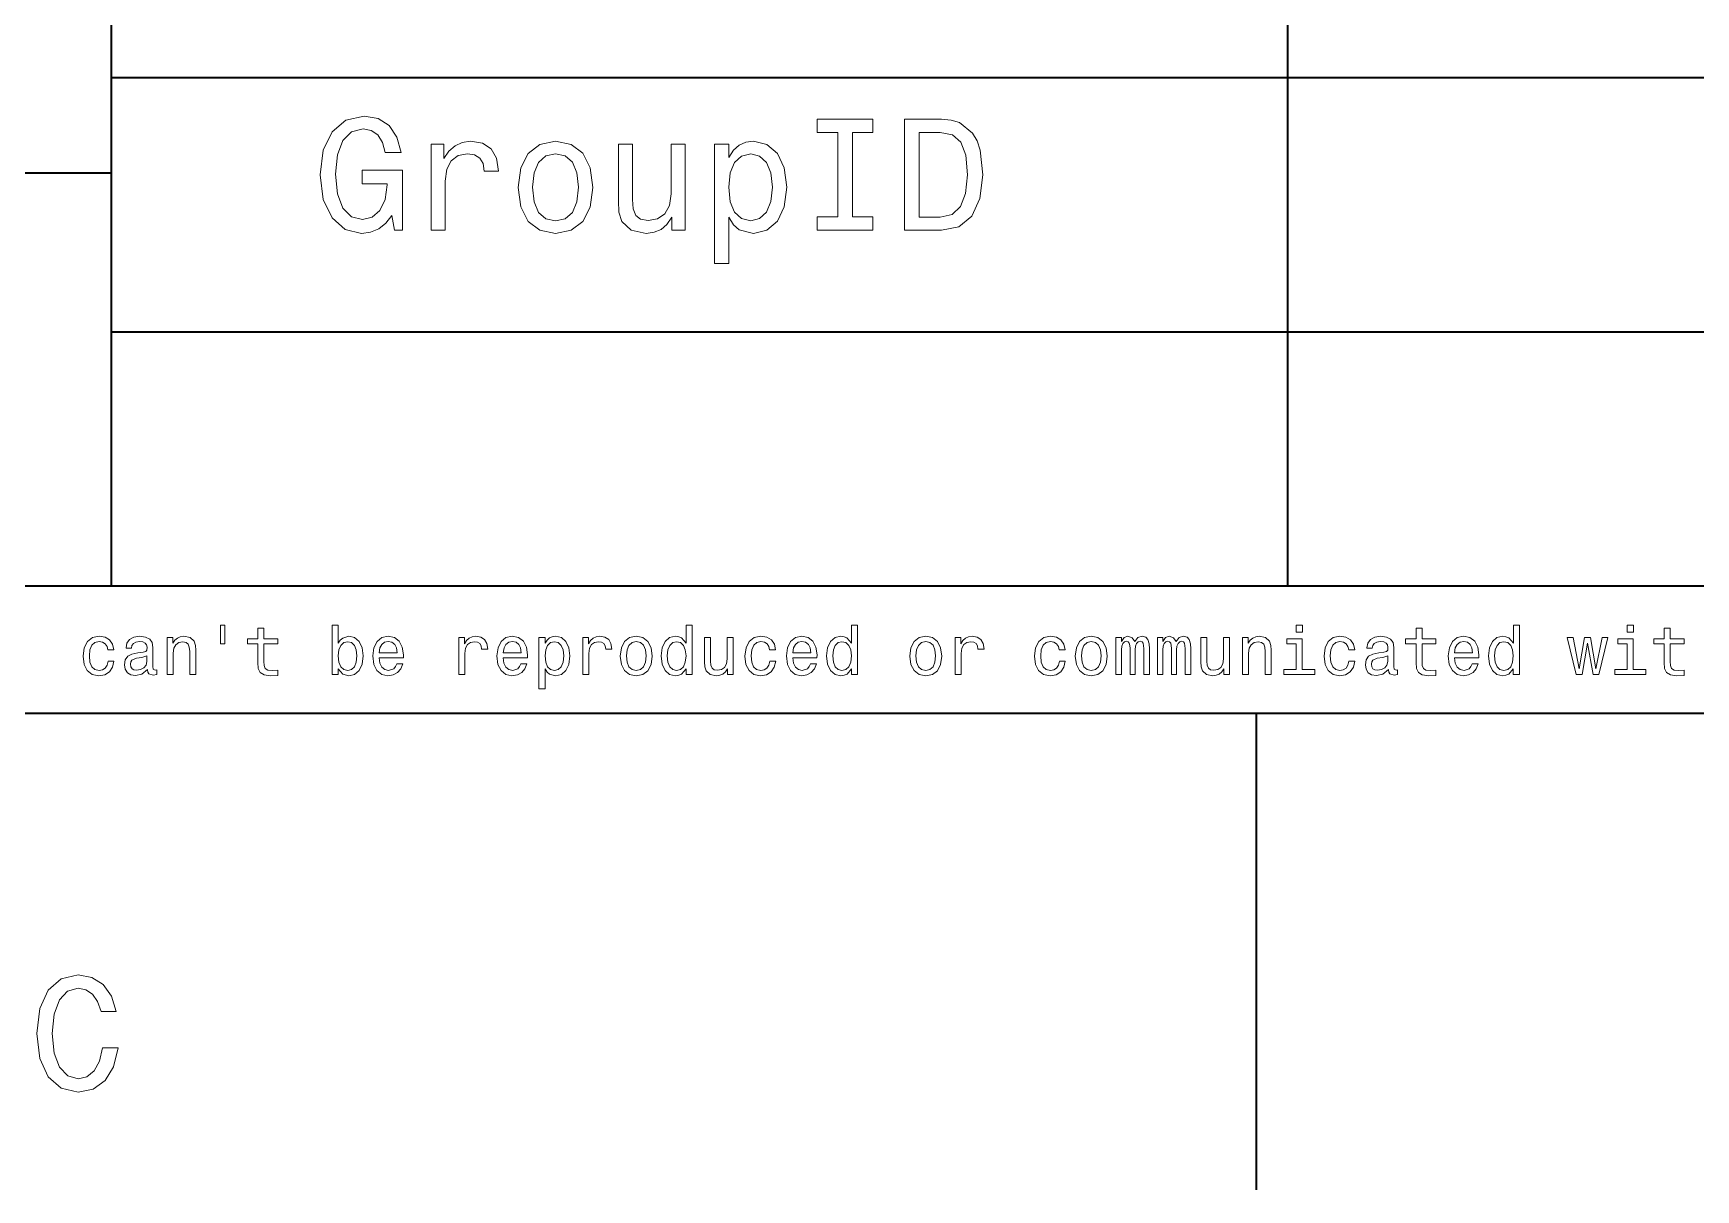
# Model space of a CAD drawing. Extents: x 0 to 1000, y 0 to 400.
# Drawn here: x 832.5 to 884.8, y 5 to 41.4 of the extents above; entities that cross this region are included whole.
import ezdxf

# ---------------------------------------------------------------- set-up
doc = ezdxf.new("R2010")
doc.units = 0

msp = doc.modelspace()

# ---------------------------------------------------------------- linework, layer by layer
at = {"color": 7, "lineweight": 35}
for p, q in [((835, 24), (835, 80)), ((872, 24), (872, 80)), ((835, 40), (955, 40)), ((790, 37), (835, 37)), ((835, 32), (955, 32)), ((790, 24), (955, 24)), ((20, 20), (980, 20)), ((790, 20), (980, 20)), ((871, 20), (871, 5))]:
    msp.add_line(p, q, dxfattribs=at)
at = {"color": 7, "lineweight": 13}
for points in [[(843.814819, 35.659222), (843.900574, 35.190201), (844.15271, 35.190201), (844.15271, 37.081409), (842.87677, 37.081409), (842.87677, 36.652737), (843.663513, 36.652737), (843.663513, 36.622478), (843.603027, 36.158501), (843.44165, 35.815559), (843.194519, 35.598701), (842.886841, 35.528095), (842.543945, 35.618874), (842.276611, 35.891209), (842.105164, 36.340057), (842.044678, 36.95533), (842.100098, 37.565559), (842.271606, 38.014408), (842.543945, 38.286743), (842.912109, 38.382565), (843.164246, 38.33213), (843.371033, 38.190922), (843.522339, 37.953888), (843.608032, 37.636166), (844.107361, 37.636166), (843.976196, 38.120316), (843.729065, 38.483429), (843.381104, 38.70533), (842.942322, 38.786022), (842.367432, 38.659943), (841.933716, 38.291786), (841.656311, 37.711815), (841.560486, 36.940201), (841.656311, 36.163544), (841.933716, 35.583572), (842.342224, 35.215416), (842.856628, 35.094379), (843.144104, 35.134724), (843.401306, 35.235588), (843.623169, 35.412102)], [(857.840027, 35.613831), (857.194519, 35.613831), (857.194519, 35.190201), (858.949524, 35.190201), (858.949524, 35.613831), (858.304016, 35.613831), (858.304016, 38.266571), (858.949524, 38.266571), (858.949524, 38.690201), (857.194519, 38.690201), (857.194519, 38.266571), (857.840027, 38.266571)], [(861.103027, 38.690201), (859.938049, 38.690201), (859.938049, 35.190201), (861.103027, 35.190201), (861.65271, 35.301151), (862.061218, 35.63905), (862.313354, 36.188759), (862.404175, 36.940201), (862.323486, 37.706772), (862.222595, 38.009365), (862.081421, 38.251442), (861.672913, 38.57925), (861.405579, 38.659943)], [(861.067688, 38.271614), (861.450989, 38.195965), (861.713257, 37.963978), (861.869568, 37.55043), (861.919983, 36.940201), (861.864563, 36.350143), (861.708191, 35.9366), (861.440918, 35.68948), (861.067688, 35.608788), (860.407043, 35.608788), (860.407043, 38.271614)], [(845.050415, 35.190201), (845.494202, 35.190201), (845.494202, 36.738472), (845.539612, 37.111671), (845.675781, 37.37896), (845.897705, 37.540344), (846.195251, 37.595821), (846.417114, 37.560516), (846.583557, 37.459652), (846.684448, 37.288185), (846.719727, 37.056194), (847.168579, 37.056194), (847.108032, 37.464695), (846.94165, 37.757202), (846.664246, 37.933716), (846.286011, 37.994236), (846.028809, 37.953888), (845.806885, 37.853024), (845.610229, 37.681557), (845.453857, 37.449566), (845.453857, 37.898415), (845.050415, 37.898415)], [(847.788879, 36.541786), (847.869568, 35.926514), (848.101562, 35.472622), (848.469727, 35.190201), (848.963989, 35.094379), (849.453125, 35.190201), (849.821289, 35.467579), (850.053284, 35.921471), (850.139038, 36.541786), (850.053284, 37.157059), (849.821289, 37.615993), (849.453125, 37.893372), (848.963989, 37.994236), (848.469727, 37.893372), (848.101562, 37.61095), (847.869568, 37.157059)], [(853.043945, 37.898415), (852.600098, 37.898415), (852.600098, 36.335014), (852.549683, 35.971901), (852.403442, 35.709652), (852.176514, 35.548271), (851.878967, 35.497837), (851.641907, 35.538185), (851.490601, 35.659222), (851.404907, 35.865993), (851.384705, 36.158501), (851.384705, 37.898415), (850.940918, 37.898415), (850.940918, 36.118156), (850.956055, 35.760086), (851.05188, 35.462536), (851.34436, 35.190201), (851.813354, 35.094379), (852.065552, 35.129681), (852.28241, 35.220459), (852.468994, 35.376801), (852.6203, 35.603745), (852.6203, 35.190201), (853.043945, 35.190201)], [(854.410645, 37.479828), (854.410645, 37.898415), (853.966858, 37.898415), (853.966858, 34.141209), (854.410645, 34.141209), (854.410645, 35.603745), (854.566956, 35.366714), (854.743469, 35.210373), (855.187317, 35.094379), (855.610962, 35.190201), (855.943787, 35.477665), (856.160645, 35.931557), (856.241333, 36.546829), (856.160645, 37.157059), (855.943787, 37.61095), (855.610962, 37.893372), (855.187317, 37.994236), (854.945251, 37.963978), (854.738464, 37.868156), (854.561951, 37.706772)], [(848.242798, 36.546829), (848.288147, 37.000721), (848.429382, 37.328529), (848.656311, 37.530258), (848.963989, 37.600864), (849.266541, 37.530258), (849.493469, 37.333572), (849.634705, 37.000721), (849.68512, 36.546829), (849.634705, 36.087894), (849.493469, 35.755043), (849.266541, 35.553314), (848.963989, 35.487751), (848.656311, 35.553314), (848.429382, 35.755043), (848.288147, 36.087894)], [(855.111633, 35.492794), (854.814087, 35.558357), (854.597229, 35.760086), (854.46106, 36.087894), (854.41571, 36.546829), (854.46106, 37.000721), (854.597229, 37.328529), (854.814087, 37.525215), (855.111633, 37.595821), (855.383972, 37.525215), (855.60083, 37.323486), (855.737, 36.995678), (855.787476, 36.546829), (855.737, 36.092937), (855.60083, 35.760086), (855.383972, 35.558357)], [(838.420715, 22.768372), (838.420715, 22.180475), (838.565552, 22.180475), (838.565552, 22.768372)], [(839.60083, 22.17399), (839.60083, 21.592579), (839.613831, 21.404537), (839.674316, 21.274855), (839.795349, 21.199207), (840.000732, 21.173269), (840.225464, 21.184076), (840.225464, 21.348343), (840.061218, 21.335373), (839.912109, 21.352665), (839.832092, 21.4067), (839.797546, 21.497478), (839.791077, 21.625), (839.791077, 22.17399), (840.225464, 22.17399), (840.225464, 22.336094), (839.791077, 22.336094), (839.791077, 22.675432), (839.60083, 22.675432), (839.60083, 22.336094), (839.272339, 22.336094), (839.272339, 22.17399)], [(842.127502, 21.393732), (842.268005, 21.227304), (842.460388, 21.173269), (842.641907, 21.214336), (842.786743, 21.337536), (842.877502, 21.534222), (842.912109, 21.795748), (842.877502, 22.057276), (842.784546, 22.251801), (842.641907, 22.372837), (842.460388, 22.416065), (842.270142, 22.359869), (842.192322, 22.290705), (842.127502, 22.197765), (842.127502, 22.766211), (841.937317, 22.766211), (841.937317, 21.214336), (842.127502, 21.214336)], [(853.070557, 21.393732), (853.070557, 21.214336), (853.260803, 21.214336), (853.260803, 22.766211), (853.072754, 22.766211), (853.072754, 22.197765), (852.927917, 22.36203), (852.839294, 22.400936), (852.737732, 22.416065), (852.554016, 22.372837), (852.411377, 22.251801), (852.31842, 22.057276), (852.286011, 21.795748), (852.31842, 21.534222), (852.411377, 21.337536), (852.554016, 21.214336), (852.737732, 21.173269), (852.839294, 21.1884), (852.930115, 21.227304)], [(858.275208, 21.393732), (858.275208, 21.214336), (858.465393, 21.214336), (858.465393, 22.766211), (858.277344, 22.766211), (858.277344, 22.197765), (858.132568, 22.36203), (858.043945, 22.400936), (857.942322, 22.416065), (857.758606, 22.372837), (857.615967, 22.251801), (857.52301, 22.057276), (857.490601, 21.795748), (857.52301, 21.534222), (857.615967, 21.337536), (857.758606, 21.214336), (857.942322, 21.173269), (858.043945, 21.1884), (858.134705, 21.227304)], [(872.462524, 22.766211), (872.261536, 22.766211), (872.261536, 22.550072), (872.462524, 22.550072)], [(876.033142, 22.17399), (876.033142, 21.592579), (876.046143, 21.404537), (876.106628, 21.274855), (876.227661, 21.199207), (876.432983, 21.173269), (876.657776, 21.184076), (876.657776, 21.348343), (876.49353, 21.335373), (876.34436, 21.352665), (876.264404, 21.4067), (876.229858, 21.497478), (876.223328, 21.625), (876.223328, 22.17399), (876.657776, 22.17399), (876.657776, 22.336094), (876.223328, 22.336094), (876.223328, 22.675432), (876.033142, 22.675432), (876.033142, 22.336094), (875.70459, 22.336094), (875.70459, 22.17399)], [(879.093689, 21.393732), (879.093689, 21.214336), (879.283875, 21.214336), (879.283875, 22.766211), (879.095825, 22.766211), (879.095825, 22.197765), (878.95105, 22.36203), (878.862427, 22.400936), (878.760803, 22.416065), (878.577087, 22.372837), (878.434448, 22.251801), (878.341492, 22.057276), (878.309082, 21.795748), (878.341492, 21.534222), (878.434448, 21.337536), (878.577087, 21.214336), (878.760803, 21.173269), (878.862427, 21.1884), (878.953186, 21.227304)], [(882.871765, 22.766211), (882.670776, 22.766211), (882.670776, 22.550072), (882.871765, 22.550072)], [(883.840088, 22.17399), (883.840088, 21.592579), (883.853027, 21.404537), (883.913574, 21.274855), (884.034607, 21.199207), (884.239929, 21.173269), (884.464722, 21.184076), (884.464722, 21.348343), (884.300476, 21.335373), (884.151306, 21.352665), (884.07135, 21.4067), (884.036743, 21.497478), (884.030273, 21.625), (884.030273, 22.17399), (884.464722, 22.17399), (884.464722, 22.336094), (884.030273, 22.336094), (884.030273, 22.675432), (883.840088, 22.675432), (883.840088, 22.336094), (883.511536, 22.336094), (883.511536, 22.17399)], [(834.880371, 21.990273), (835.06842, 21.990273), (835.029541, 22.163183), (834.936584, 22.299351), (834.791748, 22.383644), (834.60376, 22.416065), (834.39624, 22.372837), (834.238464, 22.251801), (834.139038, 22.055115), (834.104492, 21.791426), (834.136902, 21.529898), (834.234131, 21.335373), (834.387573, 21.214336), (834.597229, 21.173269), (834.783142, 21.20569), (834.927979, 21.296469), (835.027344, 21.439119), (835.070618, 21.629322), (834.889038, 21.629322), (834.856628, 21.508284), (834.796082, 21.417507), (834.709656, 21.361311), (834.60376, 21.344019), (834.471924, 21.372118), (834.37677, 21.458572), (834.31842, 21.599062), (834.299011, 21.797911), (834.31842, 21.992434), (834.378967, 22.132925), (834.476196, 22.219379), (834.60376, 22.24964), (834.716125, 22.230186), (834.800415, 22.180475), (834.856628, 22.098343)], [(836.131836, 21.365633), (836.131836, 21.35915), (836.142639, 21.285662), (836.175049, 21.233789), (836.311218, 21.192722), (836.417114, 21.210014), (836.417114, 21.356987), (836.371765, 21.350504), (836.311218, 21.378601), (836.300415, 21.465057), (836.300415, 22.065922), (836.274475, 22.219379), (836.198853, 22.32745), (836.067017, 22.39229), (835.881104, 22.416065), (835.699585, 22.390129), (835.565552, 22.316643), (835.481262, 22.202089), (835.453186, 22.050793), (835.453186, 22.037823), (835.623901, 22.037823), (835.639038, 22.128601), (835.686584, 22.193443), (835.764404, 22.232347), (835.874634, 22.247478), (835.98053, 22.236671), (836.056213, 22.20425), (836.101562, 22.148054), (836.116699, 22.070244), (836.108032, 21.979465), (836.073486, 21.934076), (835.987, 21.912464), (835.824951, 21.895172), (835.639038, 21.856268), (835.507202, 21.787104), (835.429382, 21.679033), (835.40564, 21.519091), (835.427246, 21.37644), (835.494202, 21.270533), (835.602295, 21.203529), (835.751465, 21.179754), (835.952454, 21.225143)], [(836.74353, 21.214336), (836.933716, 21.214336), (836.933716, 21.884365), (836.953186, 22.037823), (837.015869, 22.150215), (837.113098, 22.219379), (837.242798, 22.245316), (837.346558, 22.223701), (837.411377, 22.165344), (837.443787, 22.068083), (837.45459, 21.9384), (837.45459, 21.214336), (837.644775, 21.214336), (837.644775, 21.977304), (837.636169, 22.130762), (837.597229, 22.258286), (837.469727, 22.375), (837.270874, 22.416065), (837.160645, 22.400936), (837.067688, 22.359869), (836.987732, 22.290705), (836.925049, 22.197765), (836.925049, 22.375), (836.74353, 22.375)], [(842.71759, 21.795748), (842.695923, 21.601225), (842.637573, 21.458572), (842.544678, 21.372118), (842.427917, 21.344019), (842.300415, 21.372118), (842.207458, 21.458572), (842.149109, 21.599062), (842.129639, 21.795748), (842.149109, 21.990273), (842.207458, 22.130762), (842.300415, 22.215057), (842.427917, 22.245316), (842.544678, 22.215057), (842.637573, 22.128601), (842.695923, 21.988111)], [(843.41571, 21.739553), (844.176514, 21.739553), (844.17865, 21.828169), (844.144104, 22.076729), (844.04895, 22.262608), (843.897705, 22.375), (843.696655, 22.416065), (843.5, 22.372837), (843.348694, 22.251801), (843.251404, 22.055115), (843.216858, 21.795748), (843.249268, 21.529898), (843.346558, 21.335373), (843.495667, 21.214336), (843.690186, 21.173269), (843.858765, 21.201368), (843.99707, 21.274855), (844.098694, 21.391569), (844.157043, 21.54719), (843.968994, 21.54719), (843.930115, 21.460733), (843.873901, 21.395893), (843.713989, 21.344019), (843.590759, 21.367794), (843.497803, 21.443443), (843.437317, 21.566643), (843.41571, 21.733068)], [(843.41571, 21.899494), (843.439453, 22.04863), (843.497803, 22.158861), (843.586426, 22.225864), (843.703125, 22.24964), (843.817688, 22.225864), (843.906311, 22.158861), (843.960327, 22.04863), (843.979797, 21.899494)], [(845.922913, 21.214336), (846.113098, 21.214336), (846.113098, 21.877882), (846.132568, 22.037823), (846.190918, 22.152376), (846.286011, 22.22154), (846.413513, 22.245316), (846.508606, 22.230186), (846.579956, 22.186958), (846.623169, 22.113472), (846.638306, 22.014048), (846.830688, 22.014048), (846.804749, 22.189121), (846.733398, 22.31448), (846.614502, 22.390129), (846.452454, 22.416065), (846.342224, 22.398775), (846.24707, 22.355547), (846.162781, 22.282061), (846.095825, 22.182636), (846.095825, 22.375), (845.922913, 22.375)], [(847.319153, 21.739553), (848.079956, 21.739553), (848.082092, 21.828169), (848.047546, 22.076729), (847.952454, 22.262608), (847.801147, 22.375), (847.600098, 22.416065), (847.403442, 22.372837), (847.252136, 22.251801), (847.154907, 22.055115), (847.1203, 21.795748), (847.15271, 21.529898), (847.25, 21.335373), (847.399109, 21.214336), (847.593628, 21.173269), (847.762207, 21.201368), (847.900574, 21.274855), (848.002136, 21.391569), (848.060486, 21.54719), (847.872437, 21.54719), (847.833557, 21.460733), (847.777344, 21.395893), (847.617432, 21.344019), (847.494202, 21.367794), (847.401245, 21.443443), (847.340759, 21.566643), (847.319153, 21.733068)], [(847.319153, 21.899494), (847.342896, 22.04863), (847.401245, 22.158861), (847.489868, 22.225864), (847.606628, 22.24964), (847.721191, 22.225864), (847.809753, 22.158861), (847.863831, 22.04863), (847.88324, 21.899494)], [(848.63324, 22.195604), (848.63324, 22.375), (848.443054, 22.375), (848.443054, 20.764769), (848.63324, 20.764769), (848.63324, 21.391569), (848.700256, 21.289986), (848.77594, 21.222982), (848.966125, 21.173269), (849.147644, 21.214336), (849.290344, 21.337536), (849.38324, 21.532061), (849.417847, 21.795748), (849.38324, 22.057276), (849.290344, 22.251801), (849.147644, 22.372837), (848.966125, 22.416065), (848.862366, 22.403097), (848.773743, 22.36203), (848.69812, 22.292866)], [(848.933716, 21.344019), (848.806152, 21.372118), (848.713257, 21.458572), (848.654907, 21.599062), (848.635437, 21.795748), (848.654907, 21.990273), (848.713257, 22.130762), (848.806152, 22.215057), (848.933716, 22.245316), (849.050415, 22.215057), (849.143372, 22.128601), (849.201721, 21.988111), (849.223328, 21.795748), (849.201721, 21.601225), (849.143372, 21.458572), (849.050415, 21.372118)], [(849.826355, 21.214336), (850.016541, 21.214336), (850.016541, 21.877882), (850.036011, 22.037823), (850.09436, 22.152376), (850.189453, 22.22154), (850.316956, 22.245316), (850.412109, 22.230186), (850.483398, 22.186958), (850.526611, 22.113472), (850.541748, 22.014048), (850.734131, 22.014048), (850.708191, 22.189121), (850.636841, 22.31448), (850.518005, 22.390129), (850.355896, 22.416065), (850.245667, 22.398775), (850.150574, 22.355547), (850.066284, 22.282061), (849.999268, 22.182636), (849.999268, 22.375), (849.826355, 22.375)], [(851, 21.793587), (851.034546, 21.529898), (851.133972, 21.335373), (851.291748, 21.214336), (851.503601, 21.173269), (851.713257, 21.214336), (851.871033, 21.333212), (851.970459, 21.527737), (852.007202, 21.793587), (851.970459, 22.057276), (851.871033, 22.253962), (851.713257, 22.372837), (851.503601, 22.416065), (851.291748, 22.372837), (851.133972, 22.251801), (851.034546, 22.057276)], [(851.194519, 21.795748), (851.213928, 21.990273), (851.274475, 22.130762), (851.371704, 22.217218), (851.503601, 22.247478), (851.63324, 22.217218), (851.73053, 22.132925), (851.791016, 21.990273), (851.812683, 21.795748), (851.791016, 21.599062), (851.73053, 21.456411), (851.63324, 21.369955), (851.503601, 21.341858), (851.371704, 21.369955), (851.274475, 21.456411), (851.213928, 21.599062)], [(852.770142, 22.245316), (852.895508, 22.215057), (852.990601, 22.130762), (853.046814, 21.990273), (853.06842, 21.795748), (853.046814, 21.599062), (852.990601, 21.458572), (852.895508, 21.372118), (852.770142, 21.344019), (852.651245, 21.372118), (852.560486, 21.458572), (852.5, 21.601225), (852.48053, 21.795748), (852.5, 21.988111), (852.560486, 22.128601), (852.651245, 22.215057)], [(854.553284, 22.375), (854.363098, 22.375), (854.363098, 21.704971), (854.341492, 21.549351), (854.278809, 21.436958), (854.181519, 21.367794), (854.054016, 21.34618), (853.952393, 21.363472), (853.887573, 21.415344), (853.85083, 21.503962), (853.842163, 21.629322), (853.842163, 22.375), (853.651978, 22.375), (853.651978, 21.61203), (853.658447, 21.458572), (853.699524, 21.331051), (853.82489, 21.214336), (854.025879, 21.173269), (854.133972, 21.1884), (854.226929, 21.227304), (854.306885, 21.294308), (854.371704, 21.391569), (854.371704, 21.214336), (854.553284, 21.214336)], [(855.698792, 21.990273), (855.886841, 21.990273), (855.847961, 22.163183), (855.755005, 22.299351), (855.610229, 22.383644), (855.42218, 22.416065), (855.214661, 22.372837), (855.056885, 22.251801), (854.957458, 22.055115), (854.922852, 21.791426), (854.955322, 21.529898), (855.052551, 21.335373), (855.206055, 21.214336), (855.415649, 21.173269), (855.601562, 21.20569), (855.746338, 21.296469), (855.845825, 21.439119), (855.889038, 21.629322), (855.707458, 21.629322), (855.675049, 21.508284), (855.614502, 21.417507), (855.528076, 21.361311), (855.42218, 21.344019), (855.290283, 21.372118), (855.19519, 21.458572), (855.136841, 21.599062), (855.117432, 21.797911), (855.136841, 21.992434), (855.197388, 22.132925), (855.294617, 22.219379), (855.42218, 22.24964), (855.534546, 22.230186), (855.618835, 22.180475), (855.675049, 22.098343)], [(856.427185, 21.739553), (857.187988, 21.739553), (857.190186, 21.828169), (857.155579, 22.076729), (857.060486, 22.262608), (856.90918, 22.375), (856.708191, 22.416065), (856.511475, 22.372837), (856.360229, 22.251801), (856.262939, 22.055115), (856.228333, 21.795748), (856.260803, 21.529898), (856.358032, 21.335373), (856.507202, 21.214336), (856.701721, 21.173269), (856.8703, 21.201368), (857.008606, 21.274855), (857.110229, 21.391569), (857.168579, 21.54719), (856.98053, 21.54719), (856.941589, 21.460733), (856.885437, 21.395893), (856.725464, 21.344019), (856.602295, 21.367794), (856.509338, 21.443443), (856.448853, 21.566643), (856.427185, 21.733068)], [(856.427185, 21.899494), (856.450989, 22.04863), (856.509338, 22.158861), (856.597961, 22.225864), (856.714661, 22.24964), (856.829224, 22.225864), (856.917847, 22.158861), (856.971863, 22.04863), (856.991333, 21.899494)], [(857.974731, 22.245316), (858.100098, 22.215057), (858.19519, 22.130762), (858.251404, 21.990273), (858.27301, 21.795748), (858.251404, 21.599062), (858.19519, 21.458572), (858.100098, 21.372118), (857.974731, 21.344019), (857.855896, 21.372118), (857.765137, 21.458572), (857.70459, 21.601225), (857.68512, 21.795748), (857.70459, 21.988111), (857.765137, 22.128601), (857.855896, 22.215057)], [(860.108032, 21.793587), (860.142639, 21.529898), (860.242065, 21.335373), (860.399841, 21.214336), (860.611633, 21.173269), (860.821289, 21.214336), (860.979065, 21.333212), (861.078491, 21.527737), (861.115234, 21.793587), (861.078491, 22.057276), (860.979065, 22.253962), (860.821289, 22.372837), (860.611633, 22.416065), (860.399841, 22.372837), (860.242065, 22.251801), (860.142639, 22.057276)], [(860.302551, 21.795748), (860.322021, 21.990273), (860.382568, 22.130762), (860.479797, 22.217218), (860.611633, 22.247478), (860.741333, 22.217218), (860.838623, 22.132925), (860.899109, 21.990273), (860.920715, 21.795748), (860.899109, 21.599062), (860.838623, 21.456411), (860.741333, 21.369955), (860.611633, 21.341858), (860.479797, 21.369955), (860.382568, 21.456411), (860.322021, 21.599062)], [(861.536743, 21.214336), (861.726929, 21.214336), (861.726929, 21.877882), (861.746399, 22.037823), (861.804749, 22.152376), (861.899841, 22.22154), (862.027344, 22.245316), (862.122437, 22.230186), (862.193787, 22.186958), (862.237, 22.113472), (862.252136, 22.014048), (862.444519, 22.014048), (862.418579, 22.189121), (862.347229, 22.31448), (862.228394, 22.390129), (862.066284, 22.416065), (861.956055, 22.398775), (861.860962, 22.355547), (861.776611, 22.282061), (861.709656, 22.182636), (861.709656, 22.375), (861.536743, 22.375)], [(864.806885, 21.990273), (864.994934, 21.990273), (864.956055, 22.163183), (864.863098, 22.299351), (864.718262, 22.383644), (864.530273, 22.416065), (864.322754, 22.372837), (864.164978, 22.251801), (864.065552, 22.055115), (864.030945, 21.791426), (864.063354, 21.529898), (864.160645, 21.335373), (864.314087, 21.214336), (864.523743, 21.173269), (864.709656, 21.20569), (864.854431, 21.296469), (864.953857, 21.439119), (864.997131, 21.629322), (864.815552, 21.629322), (864.783142, 21.508284), (864.722595, 21.417507), (864.636169, 21.361311), (864.530273, 21.344019), (864.398376, 21.372118), (864.303284, 21.458572), (864.244934, 21.599062), (864.225464, 21.797911), (864.244934, 21.992434), (864.305481, 22.132925), (864.40271, 22.219379), (864.530273, 22.24964), (864.642639, 22.230186), (864.726929, 22.180475), (864.783142, 22.098343)], [(865.312683, 21.793587), (865.347229, 21.529898), (865.446655, 21.335373), (865.604431, 21.214336), (865.816284, 21.173269), (866.02594, 21.214336), (866.183716, 21.333212), (866.283142, 21.527737), (866.319885, 21.793587), (866.283142, 22.057276), (866.183716, 22.253962), (866.02594, 22.372837), (865.816284, 22.416065), (865.604431, 22.372837), (865.446655, 22.251801), (865.347229, 22.057276)], [(865.507202, 21.795748), (865.526672, 21.990273), (865.587158, 22.130762), (865.684448, 22.217218), (865.816284, 22.247478), (865.945923, 22.217218), (866.043213, 22.132925), (866.10376, 21.990273), (866.125366, 21.795748), (866.10376, 21.599062), (866.043213, 21.456411), (865.945923, 21.369955), (865.816284, 21.341858), (865.684448, 21.369955), (865.587158, 21.456411), (865.526672, 21.599062)], [(866.59436, 21.214336), (866.76947, 21.214336), (866.76947, 21.990273), (866.780273, 22.106987), (866.812683, 22.191282), (866.862366, 22.240993), (866.927246, 22.260447), (866.979126, 22.243155), (867.013672, 22.199926), (867.030945, 22.12644), (867.037476, 22.029179), (867.037476, 21.214336), (867.201721, 21.214336), (867.201721, 21.990273), (867.212524, 22.104826), (867.244934, 22.189121), (867.296814, 22.240993), (867.361694, 22.260447), (867.413513, 22.243155), (867.44812, 22.199926), (867.469727, 22.029179), (867.469727, 21.214336), (867.644775, 21.214336), (867.644775, 22.016211), (867.633972, 22.182636), (867.599426, 22.310158), (867.530273, 22.387968), (867.417847, 22.416065), (867.286011, 22.372837), (867.184448, 22.247478), (867.104492, 22.370676), (866.970459, 22.416065), (866.847229, 22.372837), (866.762939, 22.251801), (866.762939, 22.375), (866.59436, 22.375)], [(867.895508, 21.214336), (868.070618, 21.214336), (868.070618, 21.990273), (868.081421, 22.106987), (868.113831, 22.191282), (868.163513, 22.240993), (868.228394, 22.260447), (868.280273, 22.243155), (868.314819, 22.199926), (868.332153, 22.12644), (868.338623, 22.029179), (868.338623, 21.214336), (868.502869, 21.214336), (868.502869, 21.990273), (868.513672, 22.104826), (868.546082, 22.189121), (868.597961, 22.240993), (868.662842, 22.260447), (868.714722, 22.243155), (868.749268, 22.199926), (868.770874, 22.029179), (868.770874, 21.214336), (868.945984, 21.214336), (868.945984, 22.016211), (868.935181, 22.182636), (868.900574, 22.310158), (868.831421, 22.387968), (868.718994, 22.416065), (868.587158, 22.372837), (868.485596, 22.247478), (868.40564, 22.370676), (868.271606, 22.416065), (868.148438, 22.372837), (868.064087, 22.251801), (868.064087, 22.375), (867.895508, 22.375)], [(870.167114, 22.375), (869.976929, 22.375), (869.976929, 21.704971), (869.955322, 21.549351), (869.892639, 21.436958), (869.79541, 21.367794), (869.667847, 21.34618), (869.566284, 21.363472), (869.501465, 21.415344), (869.464722, 21.503962), (869.456055, 21.629322), (869.456055, 22.375), (869.265869, 22.375), (869.265869, 21.61203), (869.272339, 21.458572), (869.313416, 21.331051), (869.438782, 21.214336), (869.639771, 21.173269), (869.747803, 21.1884), (869.840759, 21.227304), (869.920776, 21.294308), (869.985596, 21.391569), (869.985596, 21.214336), (870.167114, 21.214336)], [(870.573486, 21.214336), (870.763672, 21.214336), (870.763672, 21.884365), (870.783142, 22.037823), (870.845825, 22.150215), (870.943115, 22.219379), (871.072754, 22.245316), (871.176514, 22.223701), (871.241333, 22.165344), (871.273804, 22.068083), (871.284607, 21.9384), (871.284607, 21.214336), (871.474792, 21.214336), (871.474792, 21.977304), (871.466125, 22.130762), (871.427246, 22.258286), (871.299683, 22.375), (871.10083, 22.416065), (870.990601, 22.400936), (870.897705, 22.359869), (870.817749, 22.290705), (870.755066, 22.197765), (870.755066, 22.375), (870.573486, 22.375)], [(872.456055, 21.374279), (872.456055, 22.336094), (871.96759, 22.336094), (871.96759, 22.17399), (872.265869, 22.17399), (872.265869, 21.374279), (871.876831, 21.374279), (871.876831, 21.214336), (872.849426, 21.214336), (872.849426, 21.374279)], [(873.914978, 21.990273), (874.103027, 21.990273), (874.064148, 22.163183), (873.971191, 22.299351), (873.826355, 22.383644), (873.638306, 22.416065), (873.430847, 22.372837), (873.273071, 22.251801), (873.173645, 22.055115), (873.139038, 21.791426), (873.171448, 21.529898), (873.268738, 21.335373), (873.42218, 21.214336), (873.631836, 21.173269), (873.817749, 21.20569), (873.962524, 21.296469), (874.061951, 21.439119), (874.105225, 21.629322), (873.923645, 21.629322), (873.891235, 21.508284), (873.830688, 21.417507), (873.744263, 21.361311), (873.638306, 21.344019), (873.50647, 21.372118), (873.411377, 21.458572), (873.353027, 21.599062), (873.333557, 21.797911), (873.353027, 21.992434), (873.413574, 22.132925), (873.510803, 22.219379), (873.638306, 22.24964), (873.750732, 22.230186), (873.835022, 22.180475), (873.891235, 22.098343)], [(875.166443, 21.365633), (875.166443, 21.35915), (875.177246, 21.285662), (875.209656, 21.233789), (875.345825, 21.192722), (875.451721, 21.210014), (875.451721, 21.356987), (875.406372, 21.350504), (875.345825, 21.378601), (875.335022, 21.465057), (875.335022, 22.065922), (875.309082, 22.219379), (875.233459, 22.32745), (875.101562, 22.39229), (874.91571, 22.416065), (874.734131, 22.390129), (874.600159, 22.316643), (874.515869, 22.202089), (874.487732, 22.050793), (874.487732, 22.037823), (874.658508, 22.037823), (874.673645, 22.128601), (874.721191, 22.193443), (874.799011, 22.232347), (874.909241, 22.247478), (875.015137, 22.236671), (875.090759, 22.20425), (875.136169, 22.148054), (875.151306, 22.070244), (875.142639, 21.979465), (875.108093, 21.934076), (875.021606, 21.912464), (874.859497, 21.895172), (874.673645, 21.856268), (874.541809, 21.787104), (874.463989, 21.679033), (874.440186, 21.519091), (874.461792, 21.37644), (874.528809, 21.270533), (874.636902, 21.203529), (874.786011, 21.179754), (874.987061, 21.225143)], [(877.245667, 21.739553), (878.00647, 21.739553), (878.008667, 21.828169), (877.97406, 22.076729), (877.878967, 22.262608), (877.727661, 22.375), (877.526672, 22.416065), (877.329956, 22.372837), (877.178711, 22.251801), (877.081421, 22.055115), (877.046814, 21.795748), (877.079285, 21.529898), (877.176514, 21.335373), (877.325684, 21.214336), (877.520203, 21.173269), (877.688782, 21.201368), (877.827087, 21.274855), (877.928711, 21.391569), (877.987061, 21.54719), (877.799011, 21.54719), (877.760071, 21.460733), (877.703918, 21.395893), (877.543945, 21.344019), (877.420776, 21.367794), (877.32782, 21.443443), (877.267334, 21.566643), (877.245667, 21.733068)], [(877.245667, 21.899494), (877.26947, 22.04863), (877.32782, 22.158861), (877.416443, 22.225864), (877.533142, 22.24964), (877.647705, 22.225864), (877.736328, 22.158861), (877.790344, 22.04863), (877.809814, 21.899494)], [(878.793213, 22.245316), (878.918579, 22.215057), (879.013672, 22.130762), (879.069885, 21.990273), (879.091492, 21.795748), (879.069885, 21.599062), (879.013672, 21.458572), (878.918579, 21.372118), (878.793213, 21.344019), (878.674377, 21.372118), (878.583618, 21.458572), (878.523071, 21.601225), (878.503601, 21.795748), (878.523071, 21.988111), (878.583618, 22.128601), (878.674377, 22.215057)], [(881.257202, 21.214336), (881.430115, 22.199926), (881.603027, 21.214336), (881.784607, 21.214336), (882.069885, 22.375), (881.886169, 22.375), (881.693848, 21.389408), (881.523071, 22.375), (881.335022, 22.375), (881.164307, 21.389408), (880.971924, 22.375), (880.790344, 22.375), (881.075684, 21.214336)], [(882.865295, 21.374279), (882.865295, 22.336094), (882.376831, 22.336094), (882.376831, 22.17399), (882.67511, 22.17399), (882.67511, 21.374279), (882.286011, 21.374279), (882.286011, 21.214336), (883.258667, 21.214336), (883.258667, 21.374279)], [(836.110229, 21.620676), (836.08429, 21.508284), (836.015137, 21.421829), (835.911377, 21.365633), (835.783875, 21.34618), (835.701721, 21.356987), (835.643372, 21.391569), (835.606628, 21.452089), (835.595825, 21.536383), (835.604431, 21.61203), (835.639038, 21.666065), (835.777344, 21.726583), (835.952454, 21.752522), (836.110229, 21.804394)], [(875.144836, 21.620676), (875.118896, 21.508284), (875.049744, 21.421829), (874.945984, 21.365633), (874.818481, 21.34618), (874.736328, 21.356987), (874.677979, 21.391569), (874.641235, 21.452089), (874.630432, 21.536383), (874.639038, 21.61203), (874.673645, 21.666065), (874.811951, 21.726583), (874.987061, 21.752522), (875.144836, 21.804394)], [(834.717041, 9.467939), (834.61615, 9.044308), (834.449768, 8.741714), (834.217773, 8.555115), (833.945435, 8.494596), (833.617615, 8.585374), (833.360413, 8.857708), (833.188965, 9.301513), (833.133484, 9.916786), (833.188965, 10.527017), (833.355347, 10.975864), (833.612549, 11.248199), (833.945435, 11.34402), (834.1875, 11.293588), (834.394287, 11.152377), (834.555664, 10.925432), (834.666626, 10.612752), (835.145691, 10.612752), (834.994385, 11.091858), (834.732178, 11.45497), (834.374084, 11.681916), (833.945435, 11.762608), (833.410828, 11.636527), (833.002319, 11.283501), (832.740112, 10.703529), (832.649292, 9.916786), (832.740112, 9.130043), (833.002319, 8.550072), (833.410828, 8.192002), (833.945435, 8.070965), (834.414429, 8.166786), (834.792664, 8.434077), (835.059998, 8.872838), (835.201172, 9.467939)]]:
    msp.add_lwpolyline(points, close=True, dxfattribs=at)

doc.saveas('drawing.dxf')
